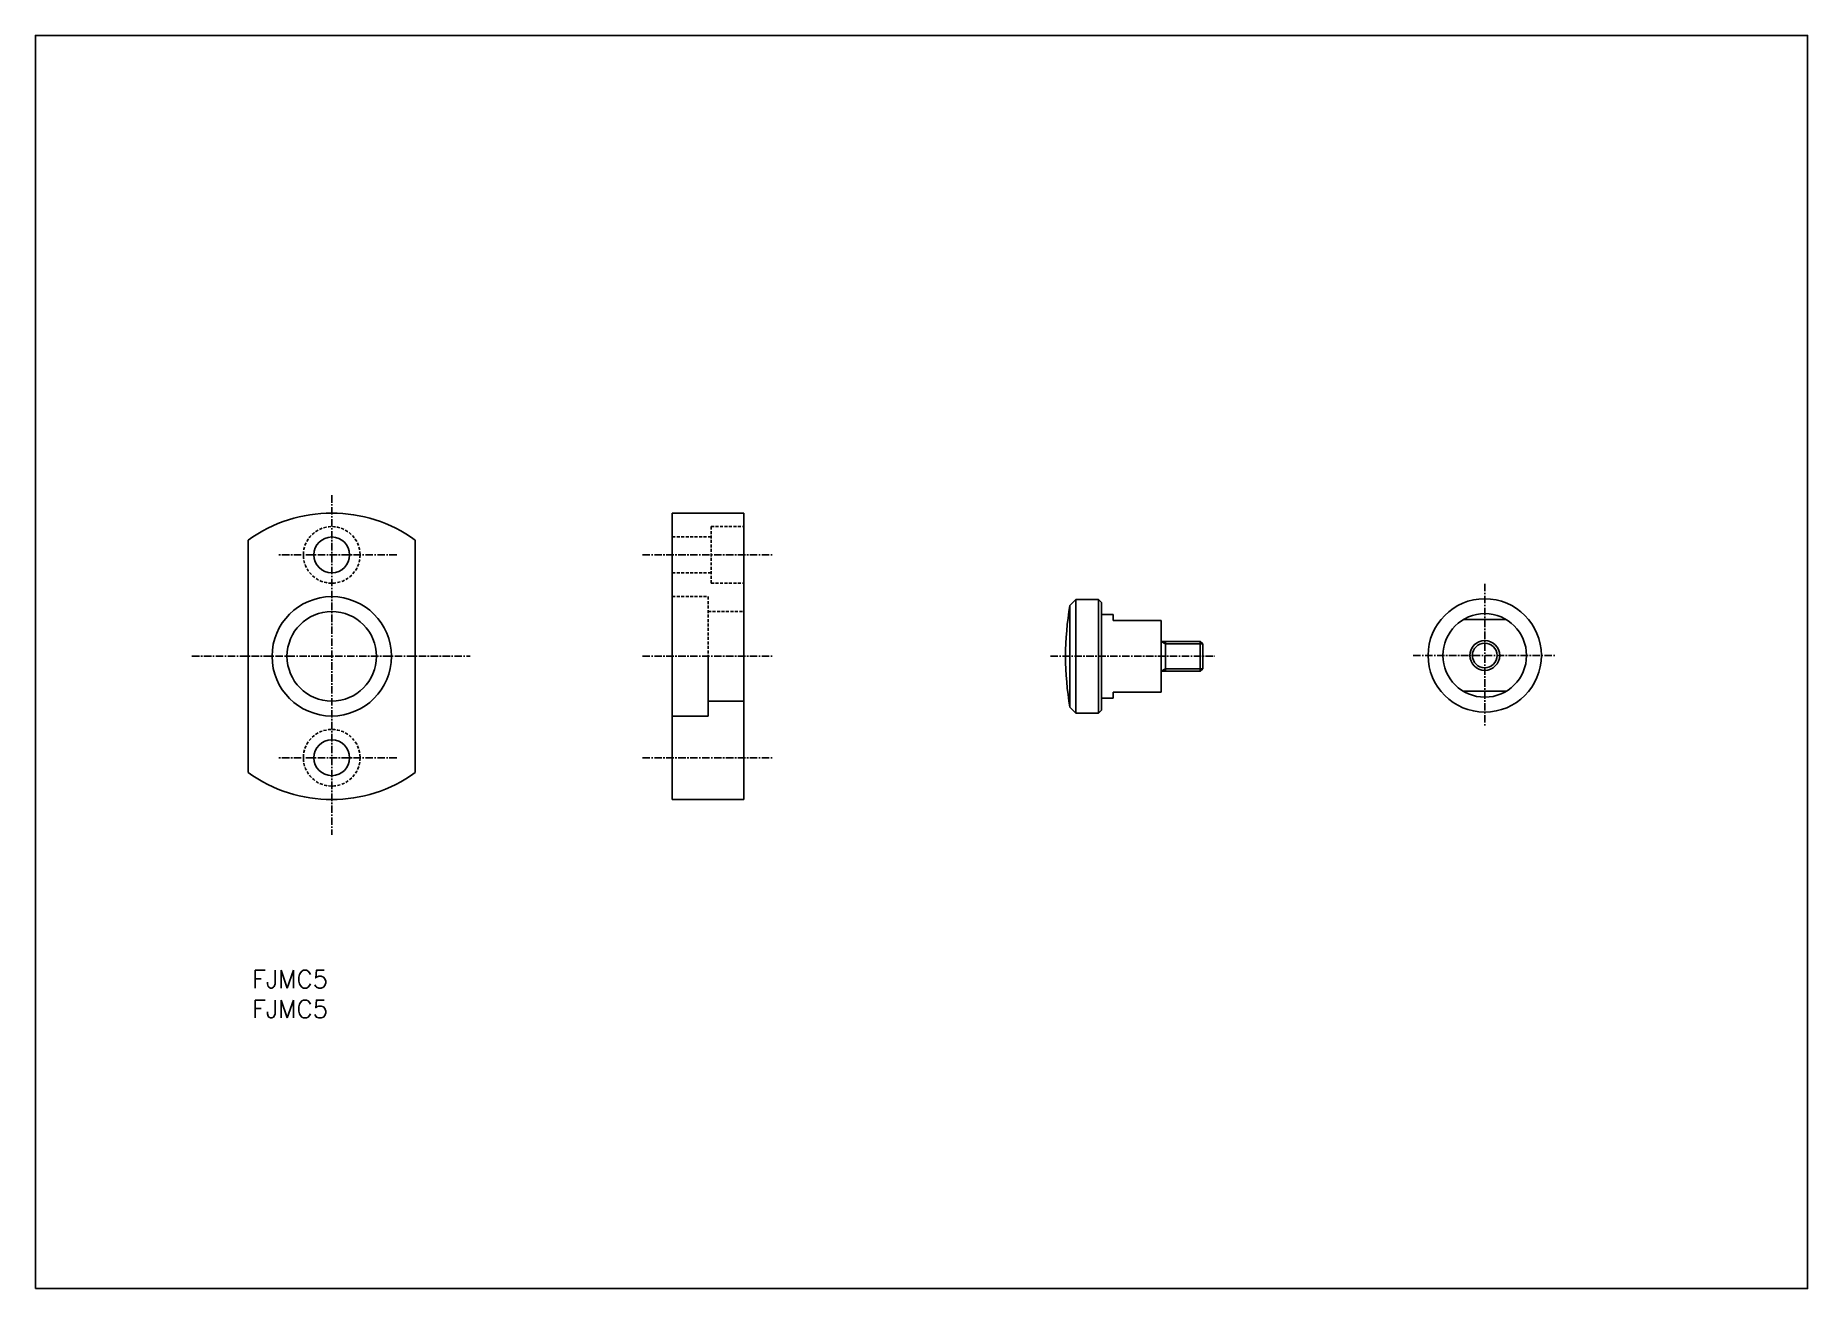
# Model space of a CAD drawing. Extents: x 0 to 297, y 0 to 210.
import ezdxf
from ezdxf.enums import TextEntityAlignment as Align

# ---------------------------------------------------------------- set-up
doc = ezdxf.new("R2010")
doc.units = 0
doc.linetypes.add('CENTER', pattern=[2, 1.25, -0.25, 0.25, -0.25])
doc.linetypes.add('DASHED', pattern=[0.75, 0.5, -0.25])
doc.layers.get('0').update_dxf_attribs({"linetype": 'CONTINUOUS'})
doc.layers.get('DEFPOINTS').update_dxf_attribs({"linetype": 'CONTINUOUS'})
doc.layers.add('CENTER', color=1, linetype='CENTER')
doc.styles.get("Standard").update_dxf_attribs({"font": 'txt.shx', "bigfont": 'extfont.shx'})

msp = doc.modelspace()

# ---------------------------------------------------------------- linework, layer by layer
at = {"color": 7, "linetype": 'CONTINUOUS'}
for p, q in [((106.73, 129.95), (118.73, 129.95)), ((106.73, 129.95), (106.73, 81.95)), ((118.73, 129.95), (118.73, 81.95)), ((35.66, 125.44), (35.66, 86.46)), ((63.66, 125.44), (63.66, 86.46)), ((106.73, 117.95), (106.73, 117.95)), ((173.37, 114.45), (174.37, 115.45)), ((173.37, 97.45), (173.37, 114.45)), ((174.37, 115.45), (174.37, 96.45)), ((174.37, 115.45), (178.15, 115.45)), ((178.15, 96.45), (178.15, 115.45)), ((178.15, 115.45), (178.65, 114.95)), ((178.65, 114.95), (178.65, 96.95)), ((178.85, 112.95), (180.65, 112.95)), ((180.65, 112.95), (180.65, 111.95)), ((188.65, 111.95), (180.65, 111.95)), ((188.65, 111.95), (188.65, 99.95)), ((239.3, 112.1), (246.51, 112.1)), ((188.65, 108.45), (195.21, 108.45)), ((189.4, 103.45), (189.4, 108.45)), ((195.21, 108.45), (195.65, 108.02)), ((195.21, 103.45), (195.21, 108.45)), ((195.65, 103.88), (195.65, 108.02)), ((106.73, 105.95), (106.73, 105.95)), ((112.73, 105.95), (112.73, 95.95)), ((188.65, 103.45), (195.21, 103.45)), ((195.21, 103.45), (195.65, 103.88)), ((112.73, 98.45), (118.73, 98.45)), ((178.85, 98.95), (180.65, 98.95)), ((188.65, 99.95), (180.65, 99.95)), ((180.65, 99.95), (180.65, 98.95)), ((239.3, 100.1), (246.51, 100.1)), ((106.73, 95.95), (112.73, 95.95)), ((173.37, 97.45), (174.37, 96.45)), ((174.37, 96.45), (178.15, 96.45)), ((178.15, 96.45), (178.65, 96.95)), ((106.73, 81.95), (118.73, 81.95))]:
    msp.add_line(p, q, dxfattribs=at)
at = {"color": 3, "linetype": 'DASHED'}
for p, q in [((106.73, 125.95), (113.23, 125.95)), ((113.23, 127.7), (118.73, 127.7)), ((113.23, 127.7), (113.23, 118.2)), ((106.73, 119.95), (113.23, 119.95)), ((106.73, 115.95), (112.73, 115.95)), ((112.73, 115.95), (112.73, 104.45)), ((113.23, 118.2), (118.73, 118.2)), ((112.73, 113.45), (118.73, 113.45))]:
    msp.add_line(p, q, dxfattribs=at)
at = {"color": 1, "linetype": 'CENTER'}
for p, q in [((60.56, 122.95), (40.74, 122.95)), ((26.23, 105.95), (72.84, 105.95)), ((60.56, 88.95), (40.74, 88.95))]:
    msp.add_line(p, q, dxfattribs=at)
at = {"color": 3, "linetype": 'CONTINUOUS'}
for p, q in [((188.65, 108.45), (189.4, 108.02)), ((189.4, 108.02), (195.65, 108.02)), ((188.65, 103.45), (189.4, 103.88)), ((189.4, 103.88), (195.65, 103.88))]:
    msp.add_line(p, q, dxfattribs=at)
at = {"color": 3, "linetype": 'DASHED'}
for centre in [(49.66, 122.95), (49.66, 88.95)]:
    msp.add_circle(centre, 4.75, dxfattribs=at)
at = {"color": 7, "linetype": 'CONTINUOUS'}
for centre, radius in [((49.66, 122.95), 3), ((49.66, 105.95), 10), ((49.66, 105.95), 7.5), ((242.9, 106.1), 9.5), ((242.9, 106.1), 7), ((242.9, 106.1), 2.5), ((49.66, 88.95), 3)]:
    msp.add_circle(centre, radius, dxfattribs=at)
at = {"color": 3, "linetype": 'CONTINUOUS'}
msp.add_circle((242.9, 106.1), 2.07, dxfattribs=at)
at = {"color": 7, "linetype": 'CONTINUOUS'}
for centre, radius, start, end in [((49.66, 105.95), 24, 54.3147, 125.6853), ((222.65, 105.95), 50, 170.2122, 189.7878), ((178.85, 113.15), 0.2, 180, 270), ((178.85, 98.75), 0.2, 90.0002, 180), ((49.66, 105.95), 24, 234.3147, 305.6853)]:
    msp.add_arc(centre, radius, start, end, dxfattribs=at)
at = {"layer": 'CENTER', "color": 1, "linetype": 'CENTER'}
for p, q in [((49.66, 132.95), (49.66, 76.06)), ((101.73, 122.95), (123.73, 122.95)), ((242.9, 118.1), (242.9, 94.1)), ((101.73, 105.95), (123.73, 105.95)), ((170.12, 105.95), (197.65, 105.95)), ((230.9, 106.1), (254.9, 106.1)), ((101.73, 88.95), (123.73, 88.95))]:
    msp.add_line(p, q, dxfattribs=at)
at = {"layer": 'DEFPOINTS', "color": 7, "linetype": 'CONTINUOUS'}
msp.add_lwpolyline([(0, 0), (297, 0), (297, 210), (0, 210)], close=True, dxfattribs=at)

# ---------------------------------------------------------------- texts
at = {"color": 7, "linetype": 'CONTINUOUS'}
for p in [(36.3, 51.85), (36.3, 46.85)]:
    msp.add_text('FJMC5', height=3, dxfattribs=at).set_placement(p, align=Align.MIDDLE_LEFT)

doc.saveas('drawing.dxf')
